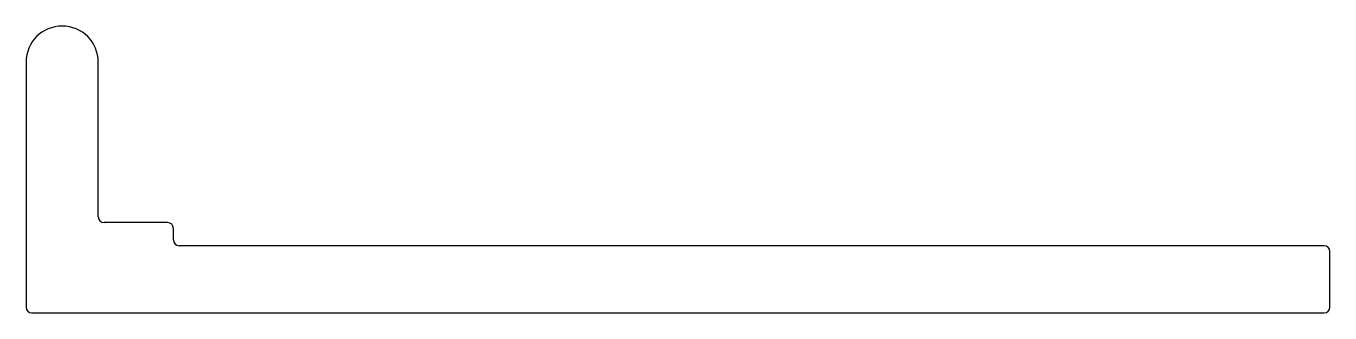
# Model space of a CAD drawing. Extents: x 5.7 to 63, y 4.3 to 16.9.
import ezdxf

# ---------------------------------------------------------------- set-up
doc = ezdxf.new("R2010")
doc.units = 0
doc.layers.get('0').update_dxf_attribs({"linetype": 'CONTINUOUS'})

msp = doc.modelspace()

# ---------------------------------------------------------------- linework, layer by layer
for p, q in [((5.732, 15.283), (5.732, 4.519)), ((8.901, 8.487), (8.901, 15.283)), ((11.949, 8.233), (9.155, 8.233)), ((12.203, 7.471), (12.203, 7.979)), ((62.749, 7.217), (12.457, 7.217)), ((63.003, 4.519), (63.003, 6.963)), ((5.986, 4.265), (62.749, 4.265))]:
    msp.add_line(p, q)
for centre, radius, start, end in [((7.317, 15.283), 1.585, 360, 180), ((9.155, 8.487), 0.254, 180, 270), ((11.949, 7.979), 0.254, 0, 90), ((12.457, 7.471), 0.254, 180, 270), ((62.749, 6.963), 0.254, 0, 90), ((5.986, 4.519), 0.254, 180, 270), ((62.749, 4.519), 0.254, 270, 360)]:
    msp.add_arc(centre, radius, start, end)

doc.saveas('drawing.dxf')
